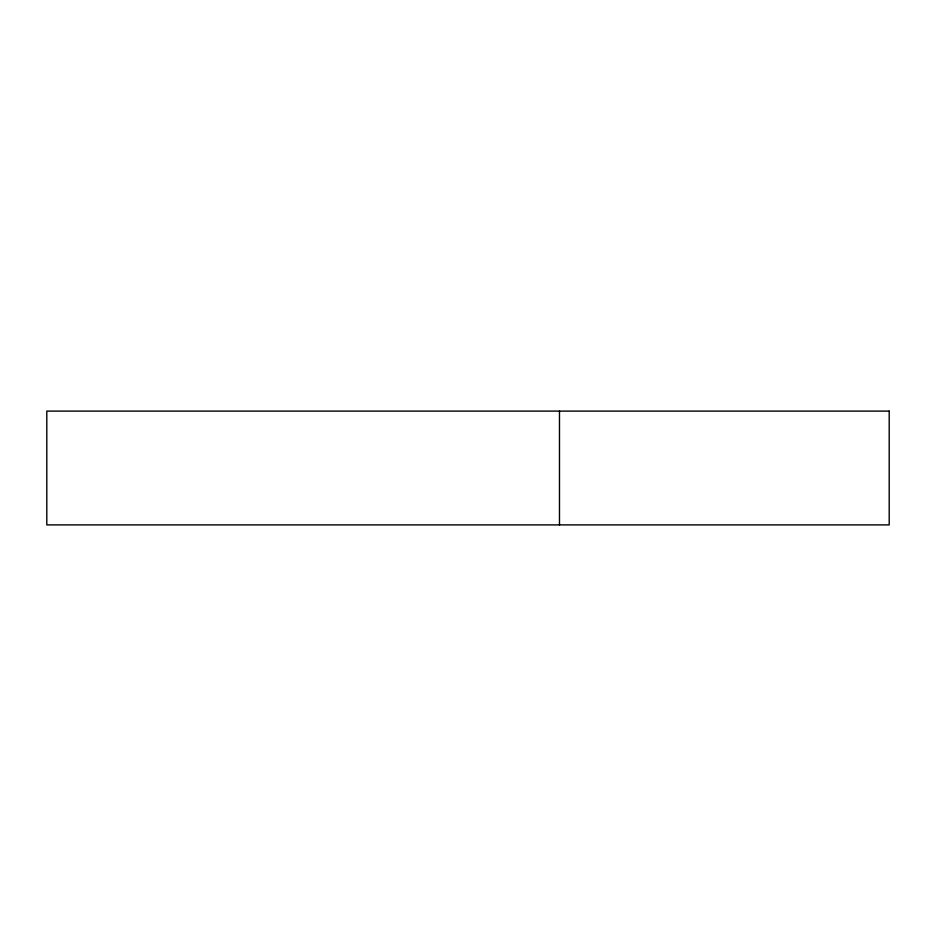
<?xml version="1.0" encoding="UTF-8"?>
<svg xmlns="http://www.w3.org/2000/svg" width="936" height="936" viewBox="0 0 936 936"><rect width="100%" height="100%" fill="white"/><g stroke="black" fill="none" stroke-linecap="round" stroke-linejoin="round"><path stroke-width="1.4" d="M559.482 411.103L559.482 524.897M889.2 411.103L46.8 411.103L46.8 524.897L889.2 524.897L889.2 411.103"/></g></svg>
